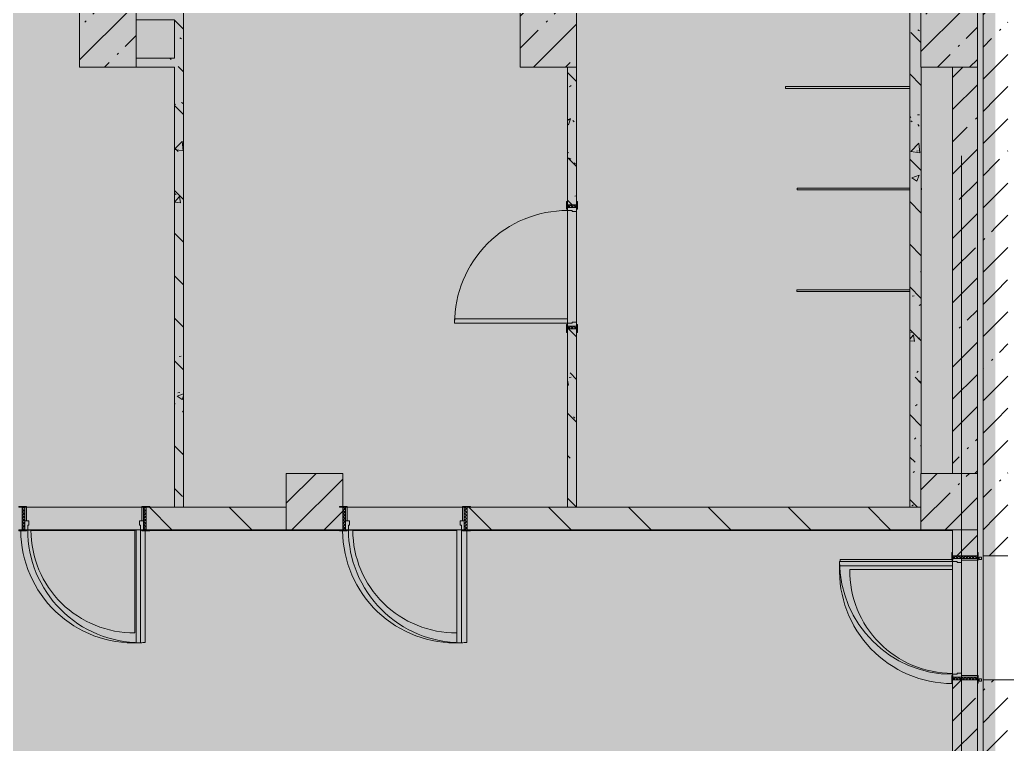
# Model space of a CAD drawing. Header units: millimetres. Extents: x 35147 to 231677, y -8553 to 29000.
# Drawn here: x 180887 to 189631, y 16700 to 23120 of the extents above; entities that cross this region are included whole.
import ezdxf

# ---------------------------------------------------------------- set-up
doc = ezdxf.new("R2010")
doc.units = ezdxf.units.MM
doc.layers.add('A-DETL-GENF-2', color=7, linetype='Continuous', lineweight=9, true_color=0xc0c0c0, transparency=0.4)
for name, color, linetype, lineweight, true_color in [('A-DOOR-2', 7, 'Continuous', 5, 0xaaaaaa), ('A-DOOR-3', 7, 'Continuous', 5, 0xe2e2e2), ('A-DOOR-4', 7, 'Continuous', 5, 0xb7b7b7), ('A-DOOR-FRAM-2', 7, 'Continuous', 5, 0xe2e2e2), ('A-DOOR-FRAM-3', 7, 'Continuous', 5, 0xaaaaaa), ('A-DOOR-FRAM-4', 7, 'Continuous', 5, 0xb7b7b7), ('A-FLOR-2', 7, 'Continuous', 5, 0xb7b7b7), ('A-GENM-2', 7, 'Continuous', 5, 0x737373), ('A-WALL-3', 7, 'Continuous', 9, 0x737373), ('A-WALL-4', 7, 'Continuous', 5, 0x737373), ('I-WALL-4', 7, 'Continuous', 5, 0x737373), ('I-WALL-5', 7, 'Continuous', 5, 0x787878), ('S-COLS-2', 7, 'Continuous', 5, 0x737373)]:
    doc.layers.add(name, color=color, linetype=linetype, lineweight=lineweight, true_color=true_color)
for name, color, linetype, lineweight in [('I-WALL-3', 7, 'Continuous', 5), ('S-COLS-1', 7, 'Continuous', 5), ('Оси', 7, 'Continuous', 9)]:
    doc.layers.add(name, color=color, linetype=linetype, lineweight=lineweight)
pattern_1 = [(45, (104667.4, 0), (-285.1231, 285.1231), []), (45, (104952.5, 0), (-285.1231, 285.1231), [504.031, -100.806, 16.764, -84.042])]
pattern_2 = [(135, (104667.4, 0), (-377.1708, -377.1708), [533.4, -88.9, 17.78, -88.9]), (135, (104667.4, 376.94), (-377.1708, -377.1708), []), (50, (104667.4, 0), (637.6445, -55.7866), [66.675, -733.425]), (355, (104667.4, 0), (-123.3494, 668.699), [53.34, -586.74]), (100.451, (104720.5, -4.65), (514.299, 612.908), [56.665, -623.315]), (46.184, (104667.4, 177.8), (948.7764, -147.15), [100.012, -1100.137]), (96.636, (104746.45, 165.5), (830.909, 865.997), [84.998, -934.973]), (351.184, (104667.4, 177.8), (830.918, 865.988), [80.01, -880.11]), (21, (104756.3, 133.35), (530.6506, -357.9283), [66.675, -733.425]), (326, (104756.3, 133.35), (216.308, 644.6585), [53.34, -586.74]), (71.451, (104800.5, 103.5), (746.9596, 286.7243), [56.665, -623.315]), (37.5, (104667.39, 0), (10.81053, 295.9426), [16.764, -562.864, 16.764, -578.866, -588.962]), (37.5, (104667.39, 0), (10.81053, 295.9426), [-1175.258, 16.764, -572.198]), (7.5, (104667.4, 0), (233.8692, 350.6318), [16.764, -322.834, 16.764, -549.529, -224.472]), (7.5, (104667.4, 0), (233.8692, 350.6318), [-905.891, 16.764, -207.708]), (327.5, (104469.14, 0), (474.5678, -20.0513), [16.764, -205.486, 16.764, -676.656, -920.115]), (327.5, (104469.14, 0), (474.5678, -20.0513), [-915.67, 16.764, -903.351]), (317.5, (104380.24, 0), (518.4522, 88.9934), [16.764, -272.161, 16.764, -443.738, -653.415]), (317.5, (104380.24, 0), (518.4522, 88.9934), [-749.427, 16.764, -636.651])]

# ---------------------------------------------------------------- blocks, each defined once
blk = doc.blocks.new('BSC_Колонна _Прямоугольная - 500х500-23287078-2_9_2_птичка')
at = {"layer": 'S-COLS-1'}
h = blk.add_hatch(dxfattribs=at)
h.set_pattern_fill('FP_93', color=256, style=0, pattern_type=2)
h.set_pattern_definition([(45, (-84450, -22950), (-285.1231, 285.1231), []), (45, (-84164.88, -22950), (-285.1231, 285.1231), [504.031, -100.806, 16.764, -84.042])])
h.paths.add_polyline_path([(-250, -250), (250, -250), (250, 250), (-250, 250), (-250, -160)])
at = {"layer": 'S-COLS-2'}
for p, q in [((250, 250), (-250, 250)), ((-250, 250), (-250, -250)), ((250, -250), (250, 250)), ((-250, -250), (250, -250))]:
    blk.add_line(p, q, dxfattribs=at)
blk = doc.blocks.new('BSC_Колонна _Прямоугольная - 500х500-V281-2_9_2_птичка')
at = {"layer": 'S-COLS-1'}
h = blk.add_hatch(dxfattribs=at)
h.set_pattern_fill('FP_114', color=256, style=0, pattern_type=2)
h.set_pattern_definition([(45, (-77000, -22950), (-285.1231, 285.1231), []), (45, (-76714.88, -22950), (-285.1231, 285.1231), [504.031, -100.806, 16.764, -84.042])])
h.paths.add_polyline_path([(-250, -250), (250, -250), (250, 250), (-250, 250), (-250, -160)])
at = {"layer": 'S-COLS-2'}
for p, q in [((250, 250), (-250, 250)), ((-250, 250), (-250, -250)), ((250, -250), (250, 250)), ((-250, -250), (250, -250))]:
    blk.add_line(p, q, dxfattribs=at)
blk = doc.blocks.new('110_Дверь_СКБ_1Ст_Внутренняя1 - Д-4 1100x2100h_су мгн-V286-2_9_2_птичка')
at = {"layer": 'A-DOOR-2'}
h = blk.add_hatch(dxfattribs=at)
h.set_pattern_fill('FP_38', color=256, style=0, pattern_type=2)
h.set_pattern_definition([(135, (1751.41, 104.685), (-14.14214, -14.14214), []), (225, (1751.41, 104.685), (14.14214, -14.14214), [])])
h.paths.add_polyline_path([(537.5, -40), (562.5, -40), (562.5, 40), (537.5, 40)])
at = {"layer": 'A-DOOR-3'}
h = blk.add_hatch(color=256, dxfattribs=at)
h.paths.add_polyline_path([(-512.5, 40), (-512.5, -40), (-477.5, -40), (-477.5, 0), (-487.5, 0), (-487.5, 40)])
h.paths.add_polyline_path([(502.5, 0), (502.5, -40), (537.5, -40), (537.5, 40), (512.5, 40), (512.5, 0)])
at = {"layer": 'A-DOOR-FRAM-2'}
for points in [[(-487.5, 1040), (-487.5, 40), (-447.5, 40), (-447.5, 1040)], [(-567.5, 40), (-497.5, 40), (-497.5, 48), (-567.5, 48)], [(522.5, 40), (592.5, 40), (592.5, 48), (522.5, 48)], [(-567.5, -48), (-497.5, -48), (-497.5, -40), (-567.5, -40)], [(522.5, -48), (592.5, -48), (592.5, -40), (522.5, -40)]]:
    blk.add_hatch(color=256, dxfattribs=at).paths.add_polyline_path(points)
at = {"layer": 'A-DOOR-FRAM-3'}
h = blk.add_hatch(dxfattribs=at)
h.set_pattern_fill('FP_39', color=256, style=0, pattern_type=2)
h.set_pattern_definition([(45, (-371.384, 104.685), (-14.1421, 14.1421), []), (135, (-371.384, 104.685), (-14.1421, -14.1421), [])])
h.paths.add_polyline_path([(-537.5, -40), (-512.5, -40), (-512.5, 40), (-537.5, 40)])
at = {"layer": 'A-DOOR-4'}
for p, q in [((-487.5, 1040), (-487.5, 40)), ((-447.5, 1040), (-487.5, 1040)), ((-447.5, 40), (-447.5, 1040)), ((-487.5, 40), (-447.5, 40))]:
    blk.add_line(p, q, dxfattribs=at)
blk.add_arc((-487.5, 40), 1000, 360, 90, dxfattribs=at)
at = {"layer": 'A-DOOR-FRAM-4'}
for p, q in [((-497.5, 48), (-567.5, 48)), ((-567.5, 48), (-567.5, 40)), ((-567.5, 40), (-497.5, 40)), ((-512.5, 40), (-537.5, 40)), ((-537.5, 40), (-537.5, -40)), ((-487.5, 40), (-512.5, 40)), ((-512.5, 40), (-512.5, -40)), ((-512.5, -40), (-512.5, 40)), ((-497.5, 40), (-512.5, 40)), ((-512.5, 40), (-512.5, 39)), ((-512.5, 39), (-497.5, 39)), ((-497.5, 40), (-497.5, 48)), ((-497.5, 39), (-497.5, 40)), ((-487.5, 0), (-487.5, 40)), ((-477.5, 0), (-487.5, 0)), ((-477.5, -40), (-477.5, 0)), ((512.5, 0), (502.5, 0)), ((502.5, 0), (502.5, -40)), ((512.5, 40), (512.5, 0)), ((537.5, 40), (512.5, 40)), ((592.5, 48), (522.5, 48)), ((522.5, 48), (522.5, 40)), ((537.5, 40), (522.5, 40)), ((522.5, 40), (522.5, 39)), ((522.5, 40), (592.5, 40)), ((522.5, 39), (537.5, 39)), ((537.5, -40), (537.5, 40)), ((562.5, 40), (537.5, 40)), ((537.5, 40), (537.5, -40)), ((537.5, 39), (537.5, 40)), ((562.5, -40), (562.5, 40)), ((592.5, 40), (592.5, 48)), ((-497.5, -40), (-567.5, -40)), ((-567.5, -40), (-567.5, -48)), ((-567.5, -48), (-497.5, -48)), ((-537.5, -40), (-512.5, -40)), ((-497.5, -39), (-512.5, -39)), ((-512.5, -39), (-512.5, -40)), ((-512.5, -40), (-477.5, -40)), ((-512.5, -40), (-497.5, -40)), ((-497.5, -40), (-497.5, -39)), ((-497.5, -48), (-497.5, -40)), ((502.5, -40), (537.5, -40)), ((537.5, -39), (522.5, -39)), ((522.5, -39), (522.5, -40)), ((522.5, -40), (537.5, -40)), ((592.5, -40), (522.5, -40)), ((522.5, -40), (522.5, -48)), ((522.5, -48), (592.5, -48)), ((537.5, -40), (537.5, -39)), ((537.5, -40), (562.5, -40)), ((592.5, -48), (592.5, -40))]:
    blk.add_line(p, q, dxfattribs=at)
blk = doc.blocks.new('110_Дверь_СКБ_1Ст_Внутренняя1 - Д-4 1100x2100h_су мгн-V287-2_9_2_птичка')
at = {"layer": 'A-DOOR-2'}
h = blk.add_hatch(dxfattribs=at)
h.set_pattern_fill('FP_40', color=256, style=0, pattern_type=2)
h.set_pattern_definition([(135, (1751.41, 164.685), (-14.14214, -14.14214), []), (225, (1751.41, 164.685), (14.14214, -14.14214), [])])
h.paths.add_polyline_path([(562.5, 100), (537.5, 100), (537.5, -100), (562.5, -100)])
at = {"layer": 'A-DOOR-3'}
h = blk.add_hatch(color=256, dxfattribs=at)
h.paths.add_polyline_path([(512.5, 100), (512.5, 60), (502.5, 60), (502.5, 20), (537.5, 20), (537.5, 100)])
h.paths.add_polyline_path([(-487.5, 100), (-512.5, 100), (-512.5, 20), (-477.5, 20), (-477.5, 60), (-487.5, 60)])
at = {"layer": 'A-DOOR-FRAM-2'}
for points in [[(-487.5, 1100), (-487.5, 100), (-447.5, 100), (-447.5, 1100)], [(-567.5, 108), (-567.5, 100), (-497.5, 100), (-497.5, 108)], [(592.5, 108), (522.5, 108), (522.5, 100), (592.5, 100)], [(-497.5, 20), (-512.5, 20), (-512.5, -100), (-497.5, -100)], [(537.5, 20), (522.5, 20), (522.5, -100), (537.5, -100)], [(-567.5, -100), (-567.5, -108), (-497.5, -108), (-497.5, -100)], [(592.5, -100), (522.5, -100), (522.5, -108), (592.5, -108)]]:
    blk.add_hatch(color=256, dxfattribs=at).paths.add_polyline_path(points)
at = {"layer": 'A-DOOR-FRAM-3'}
h = blk.add_hatch(dxfattribs=at)
h.set_pattern_fill('FP_41', color=256, style=0, pattern_type=2)
h.set_pattern_definition([(45, (-371.384, 164.685), (-14.1421, 14.1421), []), (135, (-371.384, 164.685), (-14.1421, -14.1421), [])])
h.paths.add_polyline_path([(-512.5, 100), (-537.5, 100), (-537.5, -100), (-512.5, -100)])
at = {"layer": 'A-DOOR-4'}
for p, q in [((-487.5, 1100), (-487.5, 100)), ((-447.5, 1100), (-487.5, 1100)), ((-447.5, 100), (-447.5, 1100)), ((-487.5, 100), (-447.5, 100))]:
    blk.add_line(p, q, dxfattribs=at)
blk.add_arc((-487.5, 100), 1000, 360, 90, dxfattribs=at)
at = {"layer": 'A-DOOR-FRAM-4'}
for p, q in [((-497.5, 108), (-567.5, 108)), ((-567.5, 108), (-567.5, 100)), ((-567.5, 100), (-497.5, 100)), ((-512.5, 100), (-537.5, 100)), ((-537.5, 100), (-537.5, -100)), ((-487.5, 100), (-512.5, 100)), ((-512.5, 100), (-512.5, 20)), ((-512.5, -100), (-512.5, 100)), ((-497.5, 100), (-512.5, 100)), ((-512.5, 100), (-512.5, 99)), ((-512.5, 99), (-497.5, 99)), ((-497.5, 100), (-497.5, 108)), ((-497.5, 99), (-497.5, 100)), ((-487.5, 60), (-487.5, 100)), ((512.5, 100), (512.5, 60)), ((537.5, 100), (512.5, 100)), ((592.5, 108), (522.5, 108)), ((522.5, 108), (522.5, 100)), ((537.5, 100), (522.5, 100)), ((522.5, 100), (522.5, 99)), ((522.5, 100), (592.5, 100)), ((522.5, 99), (537.5, 99)), ((537.5, 20), (537.5, 100)), ((562.5, 100), (537.5, 100)), ((537.5, 100), (537.5, -100)), ((537.5, 99), (537.5, 100)), ((562.5, -100), (562.5, 100)), ((592.5, 100), (592.5, 108)), ((-512.5, 20), (-477.5, 20)), ((-497.5, 20), (-512.5, 20)), ((-512.5, 20), (-512.5, -100)), ((-497.5, -100), (-497.5, 20)), ((-477.5, 60), (-487.5, 60)), ((-477.5, 20), (-477.5, 60)), ((512.5, 60), (502.5, 60)), ((502.5, 60), (502.5, 20)), ((502.5, 20), (537.5, 20)), ((537.5, 20), (522.5, 20)), ((522.5, 20), (522.5, -100)), ((537.5, -100), (537.5, 20)), ((-497.5, -100), (-567.5, -100)), ((-567.5, -100), (-567.5, -108)), ((-567.5, -108), (-497.5, -108)), ((-537.5, -100), (-512.5, -100)), ((-512.5, -100), (-497.5, -100)), ((-497.5, -108), (-497.5, -100)), ((522.5, -100), (537.5, -100)), ((592.5, -100), (522.5, -100)), ((522.5, -100), (522.5, -108)), ((522.5, -108), (592.5, -108)), ((537.5, -100), (562.5, -100)), ((592.5, -108), (592.5, -100))]:
    blk.add_line(p, q, dxfattribs=at)
blk = doc.blocks.new('131_Сантехническая перегородка - СП-2-29831410-2_9_2_птичка')
at = {"layer": 'A-GENM-2'}
for p, q in [((0, 8), (1100, 8)), ((1100, 8), (1100, -8)), ((1100, -8), (0, -8))]:
    blk.add_line(p, q, dxfattribs=at)
blk = doc.blocks.new('131_Сантехническая перегородка - СП-2-16286057-2_9_2_птичка')
at = {"layer": 'A-GENM-2'}
for p, q in [((0, 8), (995.7, 8)), ((0, 8), (0, -8)), ((1100, 8), (1100, -8)), ((995.7, -8), (0, -8))]:
    blk.add_line(p, q, dxfattribs=at)
blk = doc.blocks.new('131_Сантехническая перегородка - СП-2-V290-2_9_2_птичка')
at = {"layer": 'A-GENM-2'}
for p, q in [((0, 8), (1000.7, 8)), ((0, 8), (0, -8)), ((1000.7, -8), (0, -8))]:
    blk.add_line(p, q, dxfattribs=at)
blk = doc.blocks.new('110_Дверь_СКБ_1Ст_Внутренняя1 - Д-4 _л_ 1100x2100h_су мгн-V316-2_9_2_птичка')
at = {"layer": 'A-DOOR-2'}
h = blk.add_hatch(dxfattribs=at)
h.set_pattern_fill('FP_36', color=256, style=0, pattern_type=2)
h.set_pattern_definition([(135, (1751.41, 174.685), (-14.14214, -14.14214), []), (225, (1751.41, 174.685), (14.14214, -14.14214), [])])
h.paths.add_polyline_path([(537.5, -110), (562.5, -110), (562.5, 110), (537.5, 110)])
at = {"layer": 'A-DOOR-3'}
h = blk.add_hatch(color=256, dxfattribs=at)
h.paths.add_polyline_path([(-512.5, 110), (-512.5, 30), (-477.5, 30), (-477.5, 70), (-487.5, 70), (-487.5, 110)])
h.paths.add_polyline_path([(502.5, 70), (502.5, 30), (537.5, 30), (537.5, 110), (512.5, 110), (512.5, 70)])
at = {"layer": 'A-DOOR-FRAM-2'}
for points in [[(472.5, 110), (512.5, 110), (512.5, 1110), (472.5, 1110), (472.5, 401.4)], [(-567.5, 110), (-497.5, 110), (-497.5, 118), (-567.5, 118)], [(522.5, 110), (592.5, 110), (592.5, 118), (522.5, 118)], [(-512.5, 30), (-512.5, -110), (-497.5, -110), (-497.5, 30)], [(522.5, -110), (537.5, -110), (537.5, 30), (522.5, 30)], [(-567.5, -118), (-497.5, -118), (-497.5, -110), (-567.5, -110)], [(522.5, -118), (592.5, -118), (592.5, -110), (522.5, -110)]]:
    blk.add_hatch(color=256, dxfattribs=at).paths.add_polyline_path(points)
at = {"layer": 'A-DOOR-FRAM-3'}
h = blk.add_hatch(dxfattribs=at)
h.set_pattern_fill('FP_37', color=256, style=0, pattern_type=2)
h.set_pattern_definition([(45, (-371.384, 174.685), (-14.1421, 14.1421), []), (135, (-371.384, 174.685), (-14.1421, -14.1421), [])])
h.paths.add_polyline_path([(-537.5, 110), (-537.5, -110), (-512.5, -110), (-512.5, 110)])
at = {"layer": 'A-DOOR-4'}
for p, q in [((512.5, 1110), (472.5, 1110)), ((472.5, 1110), (472.5, 110)), ((512.5, 110), (512.5, 1110)), ((472.5, 110), (512.5, 110))]:
    blk.add_line(p, q, dxfattribs=at)
blk.add_arc((512.5, 110), 1000, 90, 180, dxfattribs=at)
at = {"layer": 'A-DOOR-FRAM-4'}
for p, q in [((-497.5, 118), (-567.5, 118)), ((-567.5, 118), (-567.5, 110)), ((-567.5, 110), (-497.5, 110)), ((-512.5, 110), (-537.5, 110)), ((-537.5, 110), (-537.5, -110)), ((-487.5, 110), (-512.5, 110)), ((-512.5, 110), (-512.5, 30)), ((-512.5, -110), (-512.5, 110)), ((-497.5, 110), (-512.5, 110)), ((-512.5, 110), (-512.5, 109)), ((-512.5, 109), (-497.5, 109)), ((-497.5, 110), (-497.5, 118)), ((-497.5, 109), (-497.5, 110)), ((-487.5, 70), (-487.5, 110)), ((512.5, 110), (512.5, 70)), ((537.5, 110), (512.5, 110)), ((592.5, 118), (522.5, 118)), ((522.5, 118), (522.5, 110)), ((537.5, 110), (522.5, 110)), ((522.5, 110), (522.5, 109)), ((522.5, 110), (592.5, 110)), ((522.5, 109), (537.5, 109)), ((537.5, 30), (537.5, 110)), ((562.5, 110), (537.5, 110)), ((537.5, 110), (537.5, -110)), ((537.5, 109), (537.5, 110)), ((562.5, -110), (562.5, 110)), ((592.5, 110), (592.5, 118)), ((-512.5, 30), (-477.5, 30)), ((-497.5, 30), (-512.5, 30)), ((-512.5, 30), (-512.5, -110)), ((-497.5, -110), (-497.5, 30)), ((-477.5, 70), (-487.5, 70)), ((-477.5, 30), (-477.5, 70)), ((512.5, 70), (502.5, 70)), ((502.5, 70), (502.5, 30)), ((502.5, 30), (537.5, 30)), ((537.5, 30), (522.5, 30)), ((522.5, 30), (522.5, -110)), ((537.5, -110), (537.5, 30)), ((-497.5, -110), (-567.5, -110)), ((-567.5, -110), (-567.5, -118)), ((-567.5, -118), (-497.5, -118)), ((-537.5, -110), (-512.5, -110)), ((-512.5, -110), (-497.5, -110)), ((-497.5, -118), (-497.5, -110)), ((522.5, -110), (537.5, -110)), ((592.5, -110), (522.5, -110)), ((522.5, -110), (522.5, -118)), ((522.5, -118), (592.5, -118)), ((537.5, -110), (562.5, -110)), ((592.5, -118), (592.5, -110))]:
    blk.add_line(p, q, dxfattribs=at)
blk = doc.blocks.new('BSC_Колонна _Прямоугольная - 500х500-V335-2_9_2_птичка')
at = {"layer": 'S-COLS-1'}
h = blk.add_hatch(dxfattribs=at)
h.set_pattern_fill('FP_152', color=256, style=0, pattern_type=2)
h.set_pattern_definition([(45, (-78830, -18850), (-285.1231, 285.1231), []), (45, (-78544.88, -18850), (-285.1231, 285.1231), [504.031, -100.806, 16.764, -84.042])])
h.paths.add_polyline_path([(-206.5, -250), (250, -250), (250, -50), (220, -50), (220, -42), (250, -42), (250, 250), (-250, 250), (-250, -250)])
at = {"layer": 'S-COLS-2'}
for p, q in [((250, 250), (-250, 250)), ((-250, 250), (-250, -250)), ((250, -42), (250, 250)), ((-250, -250), (220, -250))]:
    blk.add_line(p, q, dxfattribs=at)
blk = doc.blocks.new('BSC_Колонна _Прямоугольная - 500х500-V336-2_9_2_птичка')
at = {"layer": 'S-COLS-1'}
h = blk.add_hatch(dxfattribs=at)
h.set_pattern_fill('FP_153', color=256, style=0, pattern_type=2)
h.set_pattern_definition([(45, (-84450, -18850), (-285.1231, 285.1231), []), (45, (-84164.88, -18850), (-285.1231, 285.1231), [504.031, -100.806, 16.764, -84.042])])
h.paths.add_polyline_path([(-250, -250), (250, -250), (250, 250), (-250, 250), (-250, -109.1)])
at = {"layer": 'S-COLS-2'}
for p, q in [((250, 250), (-250, 250)), ((-250, 250), (-250, -250)), ((250, -250), (250, 250)), ((-250, -250), (250, -250))]:
    blk.add_line(p, q, dxfattribs=at)
blk = doc.blocks.new('BSC_Колонна _Прямоугольная - 500х500-V337-2_9_2_птичка')
at = {"layer": 'S-COLS-1'}
h = blk.add_hatch(dxfattribs=at)
h.set_pattern_fill('FP_154', color=256, style=0, pattern_type=2)
h.set_pattern_definition([(45, (-80900, -22950), (-285.1231, 285.1231), []), (45, (-80614.88, -22950), (-285.1231, 285.1231), [504.031, -100.806, 16.764, -84.042])])
h.paths.add_polyline_path([(-250, -250), (250, -250), (250, 250), (-250, 250), (-250, -160)])
at = {"layer": 'S-COLS-2'}
for p, q in [((250, 250), (-250, 250)), ((-250, 250), (-250, -250)), ((250, -250), (250, 250)), ((-250, -250), (250, -250))]:
    blk.add_line(p, q, dxfattribs=at)

msp = doc.modelspace()

# ---------------------------------------------------------------- hatches: boundary and pattern name
at = {"layer": 'A-DETL-GENF-2'}
msp.add_hatch(color=256, dxfattribs=at).paths.add_polyline_path([(180508.3, -280), (180527.4, -280), (180527.4, 3300), (189527.4, 3300), (189527.4, 27350), (146577.4, 27350), (146577.4, 23778), (143427.4, 23778), (143427.4, -280), (179580.8, -280)])
at = {"layer": 'I-WALL-3'}
h = msp.add_hatch(dxfattribs=at)
h.set_pattern_fill('FP_92', color=256, style=0, pattern_type=2)
h.set_pattern_definition(pattern_1)
h.paths.add_polyline_path([(189527.4, 18370), (189527.4, 27100), (189417.4, 27100), (189417.4, 18370)])
h = msp.add_hatch(dxfattribs=at)
h.set_pattern_fill('FP_92', color=256, style=0, pattern_type=2)
h.set_pattern_definition(pattern_1)
h.paths.add_polyline_path([(189637.4, 18370), (189637.4, 27100), (189527.4, 27100), (189527.4, 18370)])
h = msp.add_hatch(dxfattribs=at)
h.set_pattern_fill('FP_92', color=256, style=0, pattern_type=2)
h.set_pattern_definition(pattern_1)
h.paths.add_polyline_path([(189367.4, 15150), (189367.4, 15530), (189147.4, 15530), (189147.4, 15150)])
h.paths.add_polyline_path([(189147.4, 18570), (189367.4, 18570), (189367.4, 18600), (189147.4, 18600)])
h.paths.add_polyline_path([(189367.4, 19100), (189367.4, 22700), (189147.4, 22700), (189147.4, 19100), (189155.8, 19100)])
h.paths.add_polyline_path([(189271.5, 23200), (189367.4, 23200), (189367.4, 26600), (189147.4, 26600), (189147.4, 23200)])
h = msp.add_hatch(dxfattribs=at)
h.set_pattern_fill('FP_95', color=256, style=0, pattern_type=2)
h.set_pattern_definition([(135, (104667.4, 0), (-353.5534, -353.5534), [])])
h.paths.add_polyline_path([(182037.4, 18600), (183247.4, 18600), (183247.4, 18800), (182007.4, 18800), (182007.4, 18600)])
h.paths.add_polyline_path([(184847.4, 18600), (188867.4, 18600), (188867.4, 18800), (184847.4, 18800)])
h.paths.add_polyline_path([(178207.4, 18600), (178207.4, 18800), (171427.4, 18800), (171427.4, 18600), (175870.7, 18600)])
h.paths.add_polyline_path([(180907.4, 18600), (180907.4, 18800), (178707.4, 18800), (178707.4, 18600), (180877.4, 18600)])
h = msp.add_hatch(dxfattribs=at)
h.set_pattern_fill('FP_92', color=256, style=0, pattern_type=2)
h.set_pattern_definition(pattern_1)
h.paths.add_polyline_path([(189147.4, 15530), (189367.4, 15530), (189367.4, 17270), (189147.4, 17270), (189147.4, 15848.6)])
h.paths.add_polyline_path([(189367.4, 18370), (189367.4, 18570), (189147.4, 18570), (189147.4, 18370)])
h = msp.add_hatch(dxfattribs=at)
h.set_pattern_fill('FP_92', color=256, style=0, pattern_type=2)
h.set_pattern_definition(pattern_1)
h.paths.add_polyline_path([(189417.4, 16300), (189527.4, 16300), (189527.4, 17270), (189417.4, 17270), (189417.4, 17005.5)])
h = msp.add_hatch(dxfattribs=at)
h.set_pattern_fill('FP_92', color=256, style=0, pattern_type=2)
h.set_pattern_definition(pattern_1)
h.paths.add_polyline_path([(189637.4, 16300), (189637.4, 17270), (189527.4, 17270), (189527.4, 16300)])
at = {"layer": 'I-WALL-5'}
h = msp.add_hatch(dxfattribs=at)
h.set_pattern_fill('FP_101', color=256, style=0, pattern_type=2)
h.set_pattern_definition(pattern_2)
h.paths.add_polyline_path([(182257.4, 18800), (182337.4, 18800), (182337.4, 26900), (182257.4, 26900), (182257.4, 20476.2)])
h = msp.add_hatch(dxfattribs=at)
h.set_pattern_fill('FP_101', color=256, style=0, pattern_type=2)
h.set_pattern_definition(pattern_2)
h.paths.add_polyline_path([(188768.1, 18800), (188867.4, 18800), (188867.4, 26900), (188768.1, 26900), (188768.1, 20476.2)])
h = msp.add_hatch(dxfattribs=at)
h.set_pattern_fill('FP_101', color=256, style=0, pattern_type=2)
h.set_pattern_definition(pattern_2)
h.paths.add_polyline_path([(182257.4, 22700), (182257.4, 22780), (181917.4, 22780), (181917.4, 22700)])
h = msp.add_hatch(dxfattribs=at)
h.set_pattern_fill('FP_101', color=256, style=0, pattern_type=2)
h.set_pattern_definition(pattern_2)
h.paths.add_polyline_path([(185817.4, 18800), (185817.4, 20380), (185737.4, 20380), (185737.4, 18800)])
h.paths.add_polyline_path([(185737.4, 21480), (185817.4, 21480), (185817.4, 22700), (185737.4, 22700), (185737.4, 21510)])

# ---------------------------------------------------------------- linework, layer by layer
at = {"layer": 'A-FLOR-2'}
for p, q in [((180986.3, 18596.6), (180947.4, 18596.6)), ((181906.3, 18592.9), (180986.5, 18592.9)), ((181917.4, 18597.6), (181906.3, 18597.6)), ((181906.3, 18597.6), (181906.3, 17687.6)), ((181967.4, 18597.6), (181957.4, 18597.6)), ((181996.3, 17602.6), (181996.3, 18592)), ((183717.4, 18592.9), (182037.4, 18592.9)), ((183836.3, 18596.6), (183787.4, 18596.6)), ((184756.3, 18592.9), (183836.5, 18592.9)), ((184756.3, 18597.6), (184756.3, 17687.6)), ((184807.4, 18597.6), (184797.4, 18597.6)), ((184846.3, 17602.6), (184846.3, 18592)), ((189147.4, 18592.9), (184877.4, 18592.9)), ((189417.4, 18370), (189417.4, 17270)), ((189139.4, 18338.2), (188151.5, 18338.2)), ((189146.4, 18320), (189146.4, 18330)), ((189146.4, 18248.2), (189146.4, 18280)), ((188236.5, 18248.2), (189146.4, 18248.2)), ((189145.4, 17310), (189145.4, 17328.2))]:
    msp.add_line(p, q, dxfattribs=at)
for centre, radius, start, end in [((181896.3, 18597.6), 1000, 180.32046, 272.39422), ((181896.3, 18597.6), 910, 180.06296, 270.62964), ((184746.3, 18597.6), 1000, 180.32046, 272.39422), ((184746.3, 18597.6), 910, 180.06296, 270.62964), ((189146.4, 18238.2), 1000, 177.59974, 269.9427), ((189146.4, 18238.2), 1000, 174.26083, 175.30446), ((189146.4, 18238.2), 910, 179.37036, 269.93704), ((181896.3, 18597.6), 1000, 273.50823, 275.73917), ((184746.3, 18597.6), 1000, 272.93441, 275.73917)]:
    msp.add_arc(centre, radius, start, end, dxfattribs=at)
at = {"layer": 'A-WALL-3'}
for p, q in [((182257.4, 18800), (182337.4, 18800)), ((185737.4, 18800), (185817.4, 18800)), ((188768.1, 18800), (188867.4, 18800))]:
    msp.add_line(p, q, dxfattribs=at)
at = {"layer": 'A-WALL-4'}
for p, q in [((189402.4, 18358.5), (189382.4, 18358.5)), ((189382.4, 18358.5), (189382.4, 18338.5)), ((189382.4, 18338.5), (189402.4, 18338.5)), ((189402.4, 18338.5), (189402.4, 18358.5)), ((189402.4, 17280), (189382.4, 17280)), ((189382.4, 17280), (189382.4, 17260)), ((189382.4, 17260), (189402.4, 17260)), ((189402.4, 17260), (189402.4, 17280))]:
    msp.add_line(p, q, dxfattribs=at)
at = {"layer": 'I-WALL-3'}
for p, q in [((189417.4, 18370), (189637.4, 18370)), ((191629.1, 17270), (189417.4, 17270))]:
    msp.add_line(p, q, dxfattribs=at)
at = {"layer": 'I-WALL-4'}
for p, q in [((189417.4, 27100), (189417.4, 18370)), ((182337.4, 18800), (182337.4, 26900)), ((188768.1, 23420), (188768.1, 18800)), ((181917.4, 23120), (182257.4, 23120)), ((182257.4, 23120), (182257.4, 22780)), ((182257.4, 22780), (181917.4, 22780)), ((181917.4, 22700), (182257.4, 22700)), ((182257.4, 22700), (182257.4, 18800)), ((185737.4, 22700), (185737.4, 21510)), ((185817.4, 21510), (185817.4, 22700)), ((188868.1, 19100), (188868.1, 22700)), ((189147.4, 22700), (189147.4, 19100)), ((189367.4, 19100), (189367.4, 22700)), ((185737.4, 20470), (185737.4, 21430)), ((185817.4, 21420), (185817.4, 20440)), ((185737.4, 20350), (185737.4, 18800)), ((185817.4, 18800), (185817.4, 20350)), ((180947.4, 18800), (181967.4, 18800)), ((182257.4, 18800), (182037.4, 18800)), ((183247.4, 18800), (182337.4, 18800)), ((183787.4, 18800), (184807.4, 18800)), ((185737.4, 18800), (184877.4, 18800)), ((188768.1, 18800), (185817.4, 18800)), ((181917.4, 18600), (180957.4, 18600)), ((182037.4, 18600), (183247.4, 18600)), ((184757.4, 18600), (183797.4, 18600)), ((184877.4, 18600), (188867.4, 18600)), ((189147.4, 18600), (189147.4, 18400)), ((189367.4, 18400), (189367.4, 18600)), ((189147.4, 17320), (189147.4, 18280)), ((189367.4, 18330), (189367.4, 17310)), ((189147.4, 17240), (189147.4, 16130)), ((189367.4, 11550), (189367.4, 17240)), ((189417.4, 17270), (189417.4, 10400))]:
    msp.add_line(p, q, dxfattribs=at)
at = {"layer": 'Оси'}
msp.add_line((189227.4, 10029.8), (189227.4, 21915.1), dxfattribs=at)

# ---------------------------------------------------------------- block references
at = {"layer": 'A-DOOR-4'}
for name, p, rotation in [('110_Дверь_СКБ_1Ст_Внутренняя1 - Д-4 1100x2100h_су мгн-V286-2_9_2_птичка', (185777.4, 20917.5), 89.99999999999984), ('110_Дверь_СКБ_1Ст_Внутренняя1 - Д-4 1100x2100h_су мгн-V287-2_9_2_птичка', (181469.9, 18700), 180), ('110_Дверь_СКБ_1Ст_Внутренняя1 - Д-4 1100x2100h_су мгн-V287-2_9_2_птичка', (184309.9, 18700), 180), ('110_Дверь_СКБ_1Ст_Внутренняя1 - Д-4 _л_ 1100x2100h_су мгн-V316-2_9_2_птичка', (189257.4, 17807.5), 89.9999999999999)]:
    msp.add_blockref(name, p, dxfattribs=dict(at, rotation=rotation))
at = {"layer": 'A-GENM-2', "rotation": 180}
msp.add_blockref('131_Сантехническая перегородка - СП-2-29831410-2_9_2_птичка', (188768.1, 22520), dxfattribs=at)
at = {"layer": 'A-GENM-2'}
for name, p in [('131_Сантехническая перегородка - СП-2-16286057-2_9_2_птичка', (187772.4, 21620)), ('131_Сантехническая перегородка - СП-2-V290-2_9_2_птичка', (187767.4, 20720))]:
    msp.add_blockref(name, p, dxfattribs=at)
at = {"layer": 'S-COLS-2'}
for name, p in [('BSC_Колонна _Прямоугольная - 500х500-V281-2_9_2_птичка', (181667.4, 22950)), ('BSC_Колонна _Прямоугольная - 500х500-V337-2_9_2_птичка', (185567.4, 22950)), ('BSC_Колонна _Прямоугольная - 500х500-23287078-2_9_2_птичка', (189117.4, 22950)), ('BSC_Колонна _Прямоугольная - 500х500-V335-2_9_2_птичка', (183497.4, 18850)), ('BSC_Колонна _Прямоугольная - 500х500-V336-2_9_2_птичка', (189117.4, 18850))]:
    msp.add_blockref(name, p, dxfattribs=at)

doc.saveas('drawing.dxf')
